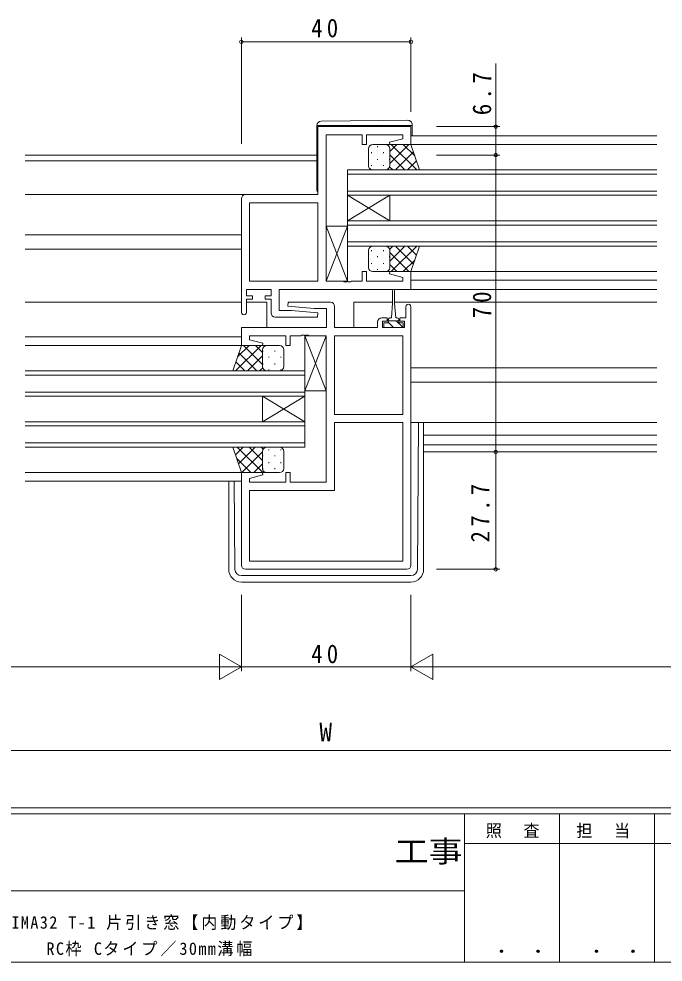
# Model space of a CAD drawing. Units: millimetres on the paper. Extents: x -420 to 373, y -297 to 267.
# Drawn here: x -7.7 to 144.3, y -297 to -74.5 of the extents above; entities that cross this region are included whole.
import ezdxf
from ezdxf.enums import TextEntityAlignment as Align

# ---------------------------------------------------------------- set-up
doc = ezdxf.new("R2010")
doc.units = ezdxf.units.MM
for name, color, linetype, lineweight in [('0-1_YKK_ZWAK', 7, 'Continuous', 9), ('0-3_YKK_11', 7, 'Continuous', 9), ('0-4_YKK_12', 2, 'Continuous', 9), ('0-5_YKK_13', 4, 'Continuous', 9), ('0-7_YKK_D', 6, 'Continuous', 9)]:
    doc.layers.add(name, color=color, linetype=linetype, lineweight=lineweight)
doc.layers.add('0-2_USER1', color=3, linetype='Continuous')
doc.styles.add('ＭＳ ゴシック', font='')
doc.styles.get('ＭＳ ゴシック').set_extended_font_data('MS Gothic')

msp = doc.modelspace()

# ---------------------------------------------------------------- linework, layer by layer
at = {"layer": '0-1_YKK_ZWAK'}
for p, q in [((352.3, -260.6), (-417.7, -260.6)), ((314.5, -262), (-417.7, -262)), ((97.5, -262), (97.5, -297)), ((119.9, -262), (119.9, -297)), ((142.3, -262), (142.3, -297)), ((165.684, -268.999), (97.5, -268.999)), ((-31.3, -280.199), (97.5, -280.199)), ((-417.7, -297), (314.5, -297))]:
    msp.add_line(p, q, dxfattribs=at)
at = {"layer": '0-3_YKK_11'}
for p, q in [((62.831, -99.958), (84.831, -99.958)), ((62.831, -115.958), (62.831, -99.958)), ((84.831, -99.958), (84.831, -104.158)), ((73.331, -101.888), (64.831, -101.888)), ((64.831, -101.888), (64.831, -136.428)), ((73.331, -104.158), (73.331, -101.888)), ((74.331, -101.888), (74.331, -104.158)), ((82.901, -101.888), (74.331, -101.888)), ((82.901, -102.805), (82.901, -101.888)), ((74.331, -104.158), (73.331, -104.158)), ((79.801, -103.635), (82.901, -102.805)), ((79.87, -104.158), (79.801, -103.635)), ((84.831, -104.158), (79.87, -104.158)), ((44.831, -143.758), (44.831, -116.958)), ((45.831, -115.958), (62.831, -115.958)), ((46.761, -117.888), (62.831, -117.888)), ((46.761, -136.428), (46.761, -117.888)), ((62.831, -117.888), (62.831, -136.428)), ((62.831, -117.888), (62.831, -136.428)), ((73.331, -134.158), (74.331, -134.158)), ((73.331, -136.428), (73.331, -134.158)), ((74.331, -134.158), (74.331, -136.428)), ((79.801, -134.68), (79.87, -134.158)), ((82.901, -135.51), (79.801, -134.68)), ((79.87, -134.158), (84.831, -134.158)), ((82.901, -136.428), (82.901, -135.51)), ((84.831, -134.158), (84.831, -138.358)), ((62.831, -136.428), (46.761, -136.428)), ((64.831, -136.428), (68.872, -136.428)), ((68.872, -136.428), (69.056, -136.548)), ((69.056, -136.548), (69.606, -136.548)), ((69.606, -136.548), (69.789, -136.428)), ((69.789, -136.428), (69.872, -136.428)), ((69.872, -136.428), (70.056, -136.548)), ((70.056, -136.548), (70.606, -136.548)), ((70.606, -136.548), (70.789, -136.428)), ((70.789, -136.428), (73.331, -136.428)), ((74.331, -136.428), (82.901, -136.428)), ((46.031, -138.358), (46.031, -139.858)), ((51.831, -138.358), (46.031, -138.358)), ((46.031, -139.858), (47.431, -139.858)), ((47.431, -139.858), (47.431, -140.658)), ((50.431, -139.858), (51.831, -139.858)), ((50.431, -140.658), (50.431, -139.858)), ((51.831, -139.858), (51.831, -138.358)), ((53.761, -138.358), (53.761, -143.358)), ((84.831, -138.358), (53.761, -138.358)), ((46.031, -140.658), (46.031, -143.758)), ((47.431, -140.658), (46.031, -140.658)), ((51.831, -140.658), (50.431, -140.658)), ((51.831, -143.858), (51.831, -140.658)), ((55.811, -142.314), (55.853, -141.358)), ((62.024, -142.858), (55.811, -142.314)), ((55.853, -141.358), (65.831, -141.358)), ((66.831, -142.358), (66.831, -147.358)), ((53.761, -143.358), (56.638, -143.358)), ((56.638, -143.358), (62.851, -143.901)), ((64.901, -142.858), (62.024, -142.858)), ((62.851, -143.901), (62.809, -144.858)), ((64.901, -147.358), (64.901, -142.858)), ((83.631, -145.058), (83.631, -142.458)), ((84.831, -142.458), (84.831, -203.358)), ((62.809, -144.858), (52.831, -144.858)), ((76.931, -147.358), (76.931, -146.058)), ((77.931, -145.058), (79.231, -145.058)), ((78.131, -145.858), (78.131, -147.358)), ((79.231, -145.858), (78.131, -145.858)), ((79.231, -145.058), (79.231, -145.858)), ((82.231, -145.058), (83.631, -145.058)), ((82.231, -145.858), (82.231, -145.058)), ((83.331, -145.858), (82.231, -145.858)), ((83.331, -147.358), (83.331, -145.858)), ((44.831, -147.358), (64.901, -147.358)), ((44.831, -151.558), (44.831, -147.358)), ((66.831, -147.358), (76.931, -147.358)), ((78.131, -147.358), (83.331, -147.358)), ((46.761, -149.288), (46.761, -150.205)), ((55.331, -149.288), (46.761, -149.288)), ((46.761, -150.205), (49.86, -151.035)), ((49.86, -151.035), (49.791, -151.558)), ((55.331, -151.558), (55.331, -149.288)), ((56.331, -149.288), (56.331, -151.558)), ((58.872, -149.288), (56.331, -149.288)), ((59.056, -149.168), (58.872, -149.288)), ((59.606, -149.168), (59.056, -149.168)), ((59.789, -149.288), (59.606, -149.168)), ((59.872, -149.288), (59.789, -149.288)), ((60.056, -149.168), (59.872, -149.288)), ((60.606, -149.168), (60.056, -149.168)), ((60.789, -149.288), (60.606, -149.168)), ((64.831, -149.288), (60.789, -149.288)), ((64.831, -183.828), (64.831, -149.288)), ((66.831, -149.288), (82.901, -149.288)), ((66.831, -167.828), (66.831, -149.288)), ((82.901, -149.288), (82.901, -167.828)), ((82.901, -149.288), (82.901, -167.828)), ((49.791, -151.558), (44.831, -151.558)), ((56.331, -151.558), (55.331, -151.558)), ((82.901, -167.828), (66.831, -167.828)), ((66.831, -169.758), (82.901, -169.758)), ((66.831, -185.758), (66.831, -169.758)), ((82.901, -169.758), (82.901, -202.428)), ((44.831, -181.558), (49.791, -181.558)), ((44.831, -203.358), (44.831, -181.558)), ((49.86, -182.08), (46.761, -182.91)), ((49.791, -181.558), (49.86, -182.08)), ((55.331, -181.558), (56.331, -181.558)), ((55.331, -183.828), (55.331, -181.558)), ((56.331, -181.558), (56.331, -183.828)), ((46.761, -182.91), (46.761, -183.828)), ((46.761, -183.828), (55.331, -183.828)), ((56.331, -183.828), (64.831, -183.828)), ((46.761, -185.758), (66.831, -185.758)), ((46.761, -202.428), (46.761, -185.758)), ((82.901, -202.428), (46.761, -202.428)), ((82.901, -202.428), (46.761, -202.428)), ((83.831, -204.358), (45.831, -204.358))]:
    msp.add_line(p, q, dxfattribs=at)
for centre, radius, start, end in [((45.831, -116.958), 1, 90, 179.99998), ((65.831, -142.358), 1, 0, 89.99998), ((84.231, -142.458), 0.6, 359.99998, 180), ((45.431, -143.758), 0.6, 179.99998, 0), ((52.831, -143.858), 1, 180, 269.99998), ((77.931, -146.058), 1, 90, 179.99998), ((45.831, -203.358), 1, 180, 269.99998), ((83.831, -203.358), 1, 270, 359.99998)]:
    msp.add_arc(centre, radius, start, end, dxfattribs=at)
at = {"layer": '0-4_YKK_12'}
for p, q in [((84.831, -102.158), (142.831, -102.157)), ((84.831, -104.158), (142.831, -104.158)), ((62.631, -106.658), (-6.169, -106.658)), ((62.631, -108.058), (-6.169, -108.058)), ((69.831, -110.158), (142.831, -110.158)), ((69.831, -110.158), (69.831, -116.158)), ((69.831, -111.158), (142.831, -111.158)), ((69.831, -115.158), (142.831, -115.158)), ((45.831, -115.958), (-6.169, -115.958)), ((69.831, -116.158), (142.831, -116.158)), ((69.831, -122.158), (79.831, -116.158)), ((69.831, -116.158), (79.831, -122.158)), ((69.831, -116.158), (69.831, -122.158)), ((79.831, -116.158), (79.831, -122.158)), ((69.831, -122.158), (142.831, -122.158)), ((69.831, -122.158), (69.831, -128.158)), ((69.831, -123.158), (142.831, -123.158)), ((44.831, -125.458), (-6.169, -125.458)), ((44.831, -128.858), (-6.169, -128.858)), ((69.831, -127.158), (142.831, -127.158)), ((69.831, -128.158), (142.831, -128.158)), ((142.831, -134.157), (84.831, -134.156)), ((84.831, -136.157), (142.831, -136.157)), ((54.053, -138.358), (142.831, -138.357)), ((84.331, -138.358), (98.831, -138.358)), ((44.831, -141.358), (-6.169, -141.358)), ((50.831, -141.358), (46.031, -141.358)), ((50.831, -141.358), (50.831, -147.358)), ((71.331, -141.358), (71.331, -147.25)), ((80.481, -141.358), (71.331, -141.358)), ((98.831, -141.358), (80.981, -141.358)), ((98.831, -141.358), (142.831, -141.358)), ((44.831, -149.558), (-6.169, -149.558)), ((45.076, -151.558), (-6.169, -151.558)), ((59.831, -157.558), (-6.169, -157.558)), ((59.831, -163.558), (59.831, -157.558)), ((84.831, -156.858), (142.831, -156.858)), ((59.831, -158.558), (-6.169, -158.558)), ((84.831, -160.258), (142.831, -160.258)), ((59.831, -162.558), (-6.169, -162.558)), ((59.831, -163.558), (-6.169, -163.558)), ((59.831, -169.558), (49.831, -163.558)), ((59.831, -163.558), (49.831, -169.558)), ((49.831, -163.558), (49.831, -169.558)), ((59.831, -163.558), (59.831, -169.558)), ((59.831, -169.558), (-6.169, -169.558)), ((59.831, -170.558), (-6.169, -170.558)), ((59.831, -175.558), (59.831, -169.558)), ((87.831, -172.758), (142.831, -172.758)), ((59.831, -174.558), (-6.169, -174.558)), ((59.831, -175.558), (-6.169, -175.558)), ((87.831, -175.028), (142.831, -175.028)), ((87.831, -176.658), (142.831, -176.658)), ((45.331, -181.558), (-6.169, -181.558)), ((44.831, -183.558), (-6.169, -183.558))]:
    msp.add_line(p, q, dxfattribs=at)
at = {"layer": '0-5_YKK_13'}
for p, q in [((62.631, -99.649), (62.631, -99.658)), ((62.631, -99.658), (62.631, -99.958)), ((62.631, -99.658), (63.126, -99.658)), ((62.631, -114.958), (62.631, -99.958)), ((84.122, -98.47), (63.622, -98.649)), ((85.131, -99.958), (85.131, -99.658)), ((85.131, -99.958), (85.131, -102.158)), ((75.831, -104.158), (78.831, -104.158)), ((84.831, -104.158), (78.831, -104.158)), ((79.831, -108.678), (84.351, -104.158)), ((79.831, -105.849), (81.522, -104.158)), ((80.199, -104.158), (86.199, -110.158)), ((83.027, -104.158), (85.732, -106.863)), ((86.831, -110.158), (84.831, -104.158)), ((74.831, -109.158), (74.831, -105.158)), ((75.496, -105.993), (75.496, -106.193)), ((76.911, -104.578), (76.911, -104.778)), ((78.326, -105.993), (78.326, -106.193)), ((79.741, -104.743), (79.741, -104.778)), ((79.831, -105.158), (79.831, -109.158)), ((79.831, -105.158), (79.831, -109.158)), ((79.831, -106.618), (83.371, -110.158)), ((81.179, -110.158), (85.418, -105.919)), ((76.911, -107.608), (76.911, -107.808)), ((79.741, -107.608), (79.741, -107.808)), ((84.008, -110.158), (86.125, -108.04)), ((75.496, -109.023), (75.496, -109.223)), ((78.831, -110.158), (75.831, -110.158)), ((78.326, -109.023), (78.326, -109.223)), ((78.831, -110.158), (86.831, -110.158)), ((79.798, -109.413), (80.542, -110.158)), ((64.831, -123.428), (69.831, -123.428)), ((64.831, -136.428), (64.831, -123.428)), ((69.831, -123.428), (64.831, -136.428)), ((69.831, -136.428), (64.831, -123.428)), ((69.831, -123.428), (69.831, -136.428)), ((78.831, -128.158), (75.831, -128.158)), ((78.831, -128.158), (86.831, -128.158)), ((79.798, -128.902), (80.542, -128.158)), ((79.831, -131.697), (83.371, -128.158)), ((80.199, -134.158), (86.199, -128.158)), ((81.179, -128.158), (85.418, -132.396)), ((84.008, -128.158), (86.125, -130.275)), ((86.831, -128.158), (84.831, -134.158)), ((74.831, -129.158), (74.831, -133.158)), ((75.496, -129.293), (75.496, -129.115)), ((76.911, -130.708), (76.911, -130.508)), ((78.326, -129.293), (78.326, -129.093)), ((79.741, -130.708), (79.741, -130.508)), ((79.831, -133.158), (79.831, -129.158)), ((79.831, -133.158), (79.831, -129.158)), ((79.831, -129.637), (84.351, -134.158)), ((75.496, -132.323), (75.496, -132.123)), ((78.326, -132.323), (78.326, -132.123)), ((79.831, -132.466), (81.522, -134.158)), ((83.027, -134.158), (85.732, -131.453)), ((75.831, -134.158), (78.831, -134.158)), ((76.911, -133.738), (76.911, -133.538)), ((84.831, -134.158), (78.831, -134.158)), ((79.741, -133.572), (79.741, -133.538)), ((69.831, -136.428), (64.831, -136.428)), ((80.481, -141.558), (80.481, -138.608)), ((80.981, -138.608), (80.981, -141.558)), ((80.481, -141.558), (80.231, -145.058)), ((80.981, -141.558), (81.231, -145.058)), ((78.431, -146.258), (79.481, -146.258)), ((78.431, -147.358), (78.431, -146.258)), ((79.481, -145.458), (79.481, -146.258)), ((79.481, -145.758), (81.981, -145.758)), ((80.731, -147.351), (79.481, -146.101)), ((80.231, -145.058), (79.881, -145.058)), ((81.581, -145.058), (81.231, -145.058)), ((82.983, -147.358), (81.383, -145.758)), ((81.981, -146.258), (81.981, -145.458)), ((81.981, -146.258), (83.031, -146.258)), ((83.031, -146.258), (83.031, -147.358)), ((78.492, -147.358), (78.431, -147.296)), ((83.031, -147.358), (78.431, -147.358)), ((80.738, -147.358), (80.731, -147.351)), ((59.831, -149.288), (64.831, -149.288)), ((59.831, -162.288), (59.831, -149.288)), ((64.831, -149.288), (59.831, -162.288)), ((64.831, -162.288), (59.831, -149.288)), ((64.831, -149.288), (64.831, -162.288)), ((42.831, -157.558), (44.831, -151.558)), ((49.463, -151.558), (43.463, -157.558)), ((46.634, -151.558), (43.929, -154.263)), ((48.482, -157.558), (44.244, -153.319)), ((44.831, -151.558), (50.831, -151.558)), ((49.831, -156.078), (45.311, -151.558)), ((49.831, -153.249), (48.139, -151.558)), ((49.831, -152.558), (49.831, -156.558)), ((49.831, -152.558), (49.831, -156.558)), ((49.921, -152.808), (49.921, -153.008)), ((53.831, -151.558), (50.831, -151.558)), ((52.751, -152.808), (52.751, -153.008)), ((54.831, -156.558), (54.831, -152.558)), ((45.654, -157.558), (43.536, -155.44)), ((49.831, -154.018), (46.291, -157.558)), ((51.336, -154.223), (51.336, -154.423)), ((54.166, -154.223), (54.166, -154.423)), ((50.831, -157.558), (42.831, -157.558)), ((49.864, -156.813), (49.119, -157.558)), ((49.921, -155.838), (49.921, -156.038)), ((50.831, -157.558), (53.831, -157.558)), ((51.336, -157.253), (51.336, -157.453)), ((52.751, -155.838), (52.751, -156.038)), ((54.166, -157.253), (54.166, -157.453)), ((64.831, -162.288), (59.831, -162.288)), ((84.831, -169.758), (142.831, -169.758)), ((84.831, -169.758), (85.131, -169.758)), ((86.342, -204.367), (86.615, -169.758)), ((87.83, -169.758), (87.83, -204.355)), ((42.831, -175.558), (44.831, -181.558)), ((50.831, -175.558), (42.831, -175.558)), ((45.254, -175.558), (43.437, -177.375)), ((49.863, -181.558), (43.863, -175.558)), ((48.082, -175.558), (44.144, -179.496)), ((49.831, -178.697), (46.691, -175.558)), ((49.985, -176.024), (49.519, -175.558)), ((50.831, -175.558), (53.831, -175.558)), ((49.831, -176.637), (44.911, -181.558)), ((49.831, -180.558), (49.831, -176.558)), ((49.831, -180.558), (49.831, -176.558)), ((49.921, -177.708), (49.921, -177.508)), ((51.336, -176.293), (51.336, -176.093)), ((52.751, -177.708), (52.751, -177.508)), ((54.166, -176.293), (54.166, -176.093)), ((54.831, -176.558), (54.831, -180.558)), ((47.034, -181.558), (43.729, -178.253)), ((49.831, -179.466), (47.739, -181.558)), ((51.336, -179.323), (51.336, -179.123)), ((54.166, -179.323), (54.166, -179.123)), ((44.831, -181.558), (50.831, -181.558)), ((49.921, -180.738), (49.921, -180.538)), ((50.595, -181.53), (50.567, -181.558)), ((53.831, -181.558), (50.831, -181.558)), ((52.751, -180.738), (52.751, -180.538)), ((41.83, -183.558), (41.83, -204.355)), ((43.318, -204.367), (43.154, -183.558)), ((84.842, -205.855), (44.818, -205.855)), ((84.83, -207.355), (44.83, -207.355))]:
    msp.add_line(p, q, dxfattribs=at)
msp.add_lwpolyline([(63.126, -99.658), (84.626, -99.658), (85.131, -99.658), (85.131, -99.47)], dxfattribs=at)
for centre, radius, start, end in [((63.631, -99.649), 1, 90.5, 180), ((84.131, -99.47), 1, 0, 90.5), ((75.831, -105.158), 1, 89.99989, 179.99989), ((78.831, -105.158), 1, 359.99989, 89.99989), ((78.831, -105.158), 1, 359.99989, 89.99989), ((75.831, -109.158), 1, 179.99989, 269.99989), ((78.831, -109.158), 1, 269.99989, 359.99989), ((78.831, -109.158), 1, 269.99989, 359.99989), ((63.131, -114.958), 0.5, 180, 233.13016), ((75.831, -129.158), 1, 90.00009, 180.00009), ((78.831, -129.158), 1, 0.00009, 90.00009), ((78.831, -129.158), 1, 0.00009, 90.00009), ((75.831, -133.158), 1, 180.00009, 270.00009), ((78.831, -133.158), 1, 270.00009, 0.00009), ((78.831, -133.158), 1, 270.00009, 0.00009), ((80.731, -138.608), 0.25, 0, 180), ((79.881, -145.458), 0.4, 90, 180), ((81.581, -145.458), 0.4, 0, 90), ((50.831, -152.558), 1, 90.00009, 180.00009), ((50.831, -152.558), 1, 90.00009, 180.00009), ((53.831, -152.558), 1, 0.00009, 90.00009), ((50.831, -156.558), 1, 180.00009, 270.00009), ((50.831, -156.558), 1, 180.00009, 270.00009), ((53.831, -156.558), 1, 270.00009, 0.00009), ((50.831, -176.558), 1, 89.99989, 179.99989), ((50.831, -176.558), 1, 89.99989, 179.99989), ((53.831, -176.558), 1, 359.99989, 89.99989), ((50.831, -180.558), 1, 179.99989, 269.99989), ((50.831, -180.558), 1, 179.99989, 269.99989), ((53.831, -180.558), 1, 269.99989, 359.99989), ((44.83, -204.355), 3, 180, 270), ((44.818, -204.355), 1.5, 180.45232, 270), ((84.83, -204.355), 3, 270, 0), ((84.842, -204.355), 1.5, 270, 359.54767)]:
    msp.add_arc(centre, radius, start, end, dxfattribs=at)
at = {"layer": '0-7_YKK_D'}
for p, q in [((44.831, -104.03), (44.831, -78.957)), ((84.831, -79.957), (44.831, -79.957)), ((84.831, -96.458), (84.831, -78.957)), ((104.831, -99.958), (104.831, -85.058)), ((90.83, -99.958), (105.831, -99.958)), ((104.831, -106.658), (104.831, -99.958)), ((90.83, -106.658), (105.831, -106.658)), ((104.831, -106.658), (104.831, -176.658)), ((90.83, -176.658), (105.831, -176.658)), ((90.83, -176.658), (105.831, -176.658)), ((104.831, -176.658), (104.831, -204.358)), ((90.83, -204.358), (105.831, -204.358)), ((44.831, -210.355), (44.831, -228.355)), ((44.831, -210.355), (44.831, -228.355)), ((84.831, -210.355), (84.831, -228.355)), ((84.831, -210.355), (84.831, -228.355)), ((39.635, -224.355), (39.635, -230.355)), ((44.831, -227.355), (39.635, -224.355)), ((84.831, -227.355), (90.027, -224.355)), ((90.027, -230.355), (90.027, -224.355)), ((-99.169, -227.355), (38.831, -227.355)), ((44.831, -227.355), (34.438, -227.355)), ((44.831, -227.355), (39.635, -230.355)), ((44.831, -227.355), (84.831, -227.355)), ((84.831, -227.355), (95.223, -227.355)), ((84.831, -227.355), (90.027, -230.355)), ((90.831, -227.355), (228.831, -227.355)), ((227.831, -247.058), (-98.169, -247.058))]:
    msp.add_line(p, q, dxfattribs=at)
for centre in [(44.831, -79.957), (84.831, -79.957), (104.831, -99.958), (104.831, -106.658), (104.831, -106.658), (104.831, -176.658), (104.831, -176.658), (104.831, -204.358)]:
    msp.add_circle(centre, 0.425, dxfattribs=at)

# ---------------------------------------------------------------- texts
at = {"layer": '0-1_YKK_ZWAK', "color": 2, "style": 'ＭＳ ゴシック', "width": 1.15}
msp.add_text('工事', height=5.132, dxfattribs=at).set_placement((80.931, -274.956), align=Align.BOTTOM_LEFT)
at = {"layer": '0-1_YKK_ZWAK', "color": 3, "style": 'ＭＳ ゴシック', "width": 1.15}
for p in [(101.955, -295.946), (124.355, -295.946)]:
    msp.add_text(' ． ．', height=3.666, dxfattribs=at).set_placement(p, align=Align.BOTTOM_LEFT)
at = {"layer": '0-1_YKK_ZWAK', "char_height": 2.933, "attachment_point": 7, "style": 'ＭＳ ゴシック'}
for s, insert in [('\\T1.17;\\W0.95;照\\~\\~査', (102.489, -267.78)), ('\\T1.17;\\W0.95;担\\~\\~当', (123.855, -267.78))]:
    msp.add_mtext(s, dxfattribs=dict(at, insert=insert))
at = {"layer": '0-2_USER1', "color": 7, "char_height": 2.933, "attachment_point": 7, "style": 'ＭＳ ゴシック'}
for s, insert in [('\\T1.18;\\W0.95;EXIMA32\\~T-1\\~片引き窓【内動タイプ】', (-13.903, -289.449)), ('\\T1.18;\\W0.95;RC枠\\~Cタイプ／30mm溝幅', (-1.163, -295.625))]:
    msp.add_mtext(s, dxfattribs=dict(at, insert=insert))
at = {"layer": '0-7_YKK_D', "color": 3, "style": 'ＭＳ ゴシック'}
msp.add_text('W', height=4.399, dxfattribs=at).set_placement((63.231, -246.258), align=Align.BOTTOM_LEFT)
at = {"layer": '0-7_YKK_D', "color": 3, "char_height": 4.399, "attachment_point": 7, "style": 'ＭＳ ゴシック'}
for insert in [(61.311, -78.957), (61.311, -226.555)]:
    msp.add_mtext('\\T1.36;\\W0.9;40', dxfattribs=dict(at, insert=insert))
at = {"layer": '0-7_YKK_D', "color": 3, "char_height": 4.399, "attachment_point": 7, "rotation": 90, "style": 'ＭＳ ゴシック'}
for s, insert in [('\\T1.38;\\W0.9;6.7', (103.831, -97.258)), ('\\T1.36;\\W0.9;70', (103.831, -145.178)), ('\\T1.38;\\W0.9;27.7', (103.431, -198.028))]:
    msp.add_mtext(s, dxfattribs=dict(at, insert=insert))

doc.saveas('drawing.dxf')
